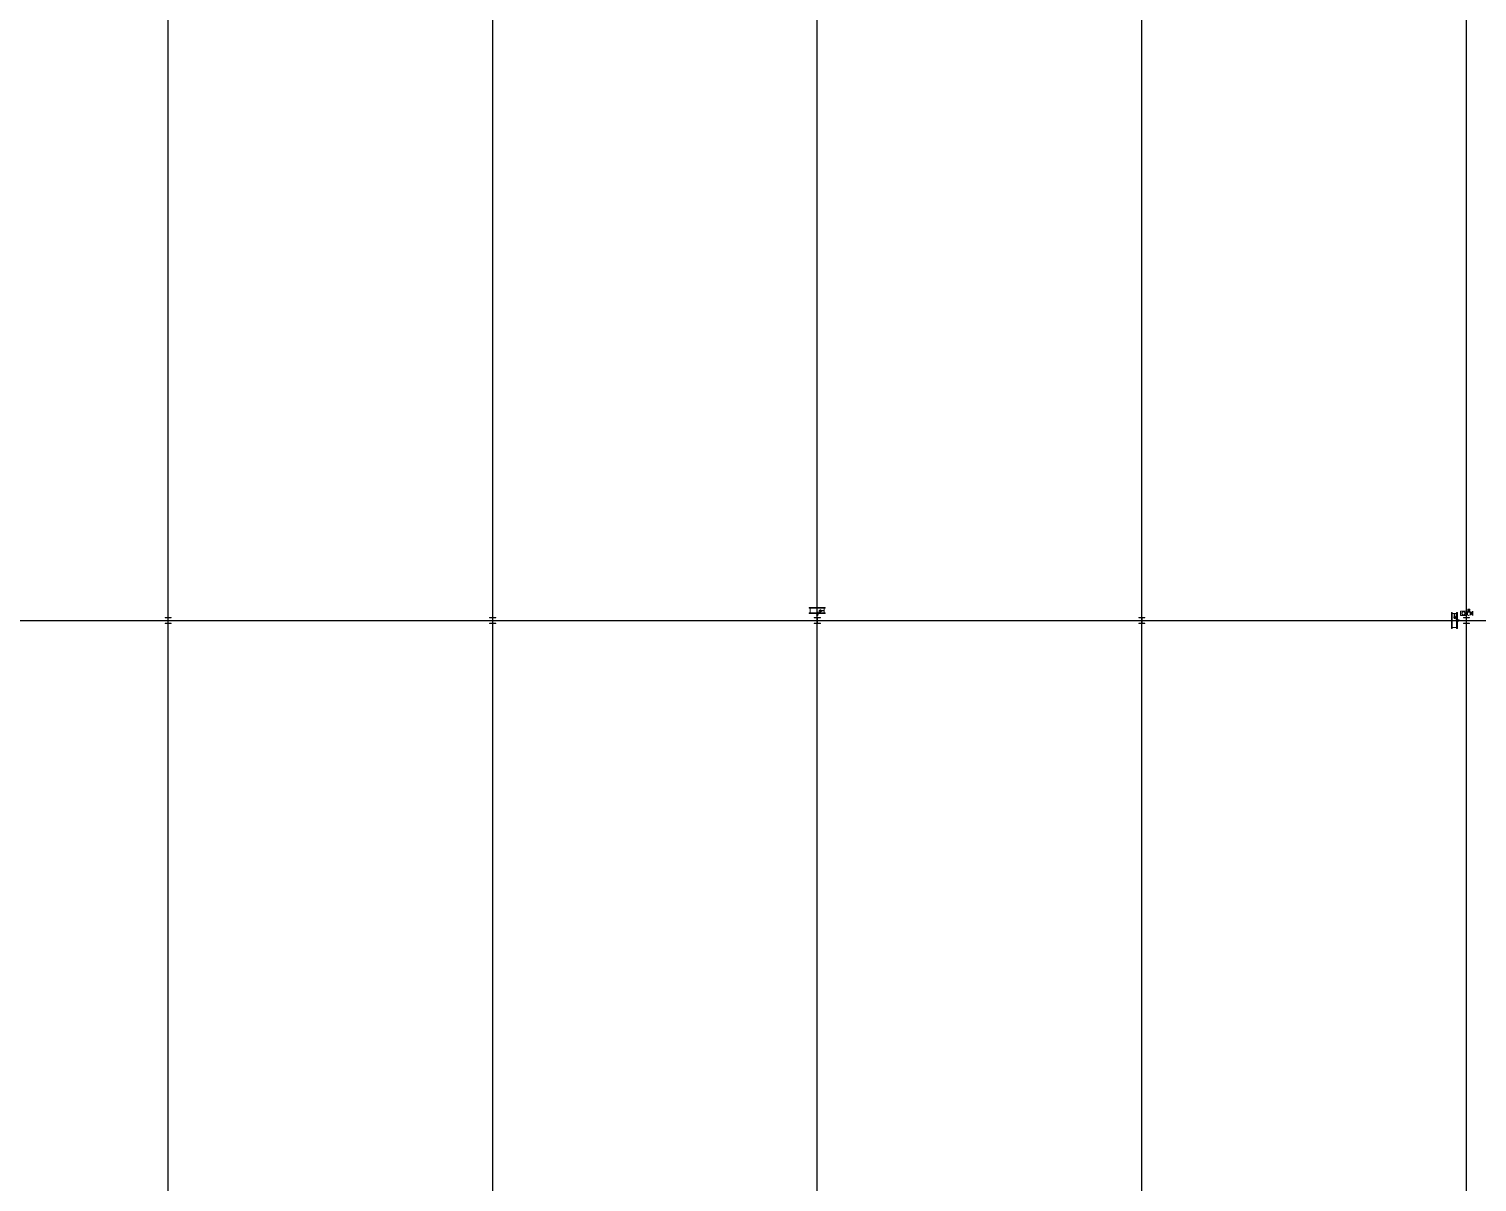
# Model space of a CAD drawing. Header units: millimetres. Extents: x -637480 to 299894, y -125373 to 39000.
# Drawn here: x 27282 to 76745, y -43187 to -3792 of the extents above; entities that cross this region are included whole.
import ezdxf

# ---------------------------------------------------------------- set-up
doc = ezdxf.new("R2010")
doc.units = ezdxf.units.MM
doc.linetypes.add('Xref building Toll$0$Grid Line', pattern=[22.225, 12.7, -3.175, 3.175, -3.175])
for name, color, linetype, lineweight in [('AM_BOR', 4, 'Continuous', 25), ('Xref building Toll$0$A-GENM', 13, 'Continuous', 9), ('Xref building Toll$0$P-SANR-FIXT', 6, 'Continuous', 9), ('Xref building Toll$0$S-COLS', 52, 'Continuous', 9)]:
    doc.layers.add(name, color=color, linetype=linetype, lineweight=lineweight)
doc.layers.add('Xref building Toll$0$S-GRID', color=8, linetype='Continuous')

# ---------------------------------------------------------------- blocks, each defined once
blk = doc.blocks.new('Xref building Toll$0$Toll Grids')
at = {"layer": 'Xref building Toll$0$S-GRID', "linetype": 'Xref building Toll$0$Grid Line'}
for p, q in [((32035, -125373.3), (32035, 36031.5)), ((43122, -125373.3), (43122, 36031.5)), ((54209, -125373.3), (54209, 36031.5)), ((65296, -125373.3), (65296, 36031.5)), ((76383, -125368.5), (76383, 36036.3)), ((-9195.8, -24000), (280997.7, -24000))]:
    blk.add_line(p, q, dxfattribs=at)
blk = doc.blocks.new('Xref building Toll$0$UC-Universal Column-Column - C2_5-200UC60-1338436-MASTER GROUND FLOOR')
at = {"layer": 'Xref building Toll$0$S-COLS', "lineweight": 18}
for p, q in [((105, 102.5), (-105, 102.5)), ((-105, 102.5), (-105, 88.3)), ((-105, 88.3), (-16.05, 88.3)), ((-4.65, 76.9), (-4.65, -76.9)), ((4.65, -76.9), (4.65, 76.9)), ((16.05, 88.3), (105, 88.3)), ((105, 88.3), (105, 102.5)), ((-16.05, -88.3), (-105, -88.3)), ((-105, -88.3), (-105, -102.5)), ((-105, -102.5), (105, -102.5)), ((105, -88.3), (16.05, -88.3)), ((105, -102.5), (105, -88.3))]:
    blk.add_line(p, q, dxfattribs=at)
at = {"layer": 'Xref building Toll$0$S-COLS'}
for p, q in [((-105, 102.5), (-105, 102.5)), ((-105, 88.3), (-105, 88.3)), ((105, 102.5), (105, 102.5)), ((105, 88.3), (105, 88.3)), ((-105, -88.3), (-105, -88.3)), ((-105, -102.5), (-105, -102.5)), ((105, -88.3), (105, -88.3)), ((105, -102.5), (105, -102.5))]:
    blk.add_line(p, q, dxfattribs=at)
at = {"layer": 'Xref building Toll$0$S-COLS', "lineweight": 18}
for centre, start, end in [((-16.05, 76.9), 0, 90), ((16.05, 76.9), 90, 180), ((-16.05, -76.9), 270, 0), ((16.05, -76.9), 180, 270)]:
    blk.add_arc(centre, 11.4, start, end, dxfattribs=at)
blk = doc.blocks.new('Xref building Toll$0$UC-Universal Column-Column - C2_5-200UC60-1337977-MASTER GROUND FLOOR')
at = {"layer": 'Xref building Toll$0$S-COLS', "lineweight": 18}
for p, q in [((105, 102.5), (-105, 102.5)), ((-105, 102.5), (-105, 88.3)), ((-105, 88.3), (-16.05, 88.3)), ((-4.65, 76.9), (-4.65, -76.9)), ((4.65, -76.9), (4.65, 76.9)), ((16.05, 88.3), (105, 88.3)), ((105, 88.3), (105, 102.5)), ((-16.05, -88.3), (-105, -88.3)), ((-105, -88.3), (-105, -102.5)), ((-105, -102.5), (105, -102.5)), ((105, -88.3), (16.05, -88.3)), ((105, -102.5), (105, -88.3))]:
    blk.add_line(p, q, dxfattribs=at)
at = {"layer": 'Xref building Toll$0$S-COLS'}
for p, q in [((-105, 102.5), (-105, 102.5)), ((-105, 88.3), (-105, 88.3)), ((105, 102.5), (105, 102.5)), ((105, 88.3), (105, 88.3)), ((-105, -88.3), (-105, -88.3)), ((-105, -102.5), (-105, -102.5)), ((105, -88.3), (105, -88.3)), ((105, -102.5), (105, -102.5))]:
    blk.add_line(p, q, dxfattribs=at)
at = {"layer": 'Xref building Toll$0$S-COLS', "lineweight": 18}
for centre, start, end in [((-16.05, 76.9), 0, 90), ((16.05, 76.9), 90, 180), ((-16.05, -76.9), 270, 0), ((16.05, -76.9), 180, 270)]:
    blk.add_arc(centre, 11.4, start, end, dxfattribs=at)
blk = doc.blocks.new('Xref building Toll$0$UC-Universal Column-Column - C2_5-200UC60-1337978-MASTER GROUND FLOOR')
at = {"layer": 'Xref building Toll$0$S-COLS', "lineweight": 18}
for p, q in [((-105, 102.5), (105, 102.5)), ((-105, 88.3), (-105, 102.5)), ((-16.05, 88.3), (-105, 88.3)), ((-4.65, -76.9), (-4.65, 76.9)), ((4.65, 76.9), (4.65, -76.9)), ((105, 88.3), (16.05, 88.3)), ((105, 102.5), (105, 88.3)), ((-105, -88.3), (-16.05, -88.3)), ((-105, -102.5), (-105, -88.3)), ((105, -102.5), (-105, -102.5)), ((16.05, -88.3), (105, -88.3)), ((105, -88.3), (105, -102.5))]:
    blk.add_line(p, q, dxfattribs=at)
at = {"layer": 'Xref building Toll$0$S-COLS'}
for p, q in [((-105, 102.5), (-105, 102.5)), ((-105, 88.3), (-105, 88.3)), ((105, 102.5), (105, 102.5)), ((105, 88.3), (105, 88.3)), ((-105, -88.3), (-105, -88.3)), ((-105, -102.5), (-105, -102.5)), ((105, -88.3), (105, -88.3)), ((105, -102.5), (105, -102.5))]:
    blk.add_line(p, q, dxfattribs=at)
at = {"layer": 'Xref building Toll$0$S-COLS', "lineweight": 18}
for centre, start, end in [((-16.05, 76.9), 360, 90), ((16.05, 76.9), 90, 180), ((-16.05, -76.9), 270, 360), ((16.05, -76.9), 180, 270)]:
    blk.add_arc(centre, 11.4, start, end, dxfattribs=at)
blk = doc.blocks.new('Xref building Toll$0$HYD-SINGLE HEAD - Standard-1800782-MASTER GROUND FLOOR')
at = {"layer": 'Xref building Toll$0$A-GENM'}
for p, q in [((186, 12), (-14, 12)), ((-14, 12), (-14, -128)), ((-14, -128), (-14, 12)), ((186, 12), (186, -128)), ((186, -128), (186, 12)), ((231, 71), (231, 54)), ((236, 54), (236, -4)), ((296, -4), (296, 54)), ((301, 54), (301, 71)), ((390, 12), (390, -128)), ((400, 12), (400, 12)), ((400, 12), (400, 12)), ((410, -128), (410, 12)), ((-14, -128), (186, -128)), ((217, -8), (186, -8)), ((186, -108), (186, -8)), ((186, -8), (186, -108)), ((186, -108), (217, -108)), ((217, -8), (217, -58)), ((217, -58), (217, -8)), ((217, -58), (217, -108)), ((217, -108), (217, -58)), ((347, -8), (315, -8)), ((315, -58), (315, -8)), ((315, -8), (315, -58)), ((315, -108), (315, -58)), ((315, -58), (315, -108)), ((315, -108), (347, -108)), ((347, -108), (347, -8)), ((347, -8), (347, -108)), ((367, -28), (347, -28)), ((347, -88), (347, -28)), ((347, -28), (347, -88)), ((347, -88), (367, -88)), ((367, -88), (367, -28)), ((367, -28), (367, -88)), ((400, -48), (367, -48)), ((367, -68), (367, -48)), ((367, -48), (367, -68)), ((367, -68), (400, -68)), ((400, -48), (400, -68)), ((400, -68), (400, -48)), ((400, -128), (400, -128)), ((400, -128), (400, -128))]:
    blk.add_line(p, q, dxfattribs=at)
at = {"layer": 'Xref building Toll$0$A-GENM', "flags": 128}
for points in [[(217, -8), (282, 10), (315, -8)], [(390, -128), (390, -96), (390, -29), (390, 11), (390, 12)], [(390, 12), (390, -21), (390, -88), (390, -128), (390, -128)], [(410, 12), (410, -21), (410, -88), (410, -128), (410, -128)], [(410, -128), (410, -96), (410, -29), (410, 11), (410, 12)], [(315, -108), (251, -127), (217, -108)]]:
    blk.add_lwpolyline(points, dxfattribs=at)
at = {"layer": 'Xref building Toll$0$A-GENM'}
for centre, radius, start, end in [((86, -58), 60, 90, 270), ((86, -58), 60, 270, 90), ((86, -58), 50, 90, 270), ((86, -58), 50, 90, 270), ((86, -58), 50, 270, 90), ((86, -58), 50, 270, 90), ((400, -58), 10, 90, 270), ((400, -58), 10, 90, 270), ((400, -58), 10, 270, 90), ((400, -58), 10, 270, 90)]:
    blk.add_arc(centre, radius, start, end, dxfattribs=at)
for centre, major_axis, start_param, end_param in [((266, 71), (35, 0), 0, 3.141593), ((266, 54), (35, 0), 0, 3.141593), ((266, 71), (35, 0), 3.141593, 6.283185), ((266, 54), (35, 0), 3.141593, 6.283185), ((266, 54), (30, 0), 0, 3.141593), ((266, 54), (30, 0), 3.141593, 6.283185), ((266, -4), (30, 0), 0, 3.141593), ((266, -4), (30, 0), 3.141593, 6.283185)]:
    blk.add_ellipse(centre, major_axis=major_axis, ratio=0.5, start_param=start_param, end_param=end_param, dxfattribs=at)
for points in [[(86, 2), (83, 1), (79, 1), (74, 0), (71, -1), (69, -1), (67, -2), (64, -3), (61, -4), (58, -6), (56, -7), (53, -8), (51, -10), (46, -14), (42, -18), (37, -25), (33, -31), (31, -36), (29, -40), (28, -45), (27, -49), (27, -54), (26, -58), (27, -63), (27, -69), (29, -75), (31, -81), (32, -85), (34, -88), (37, -93), (42, -99), (46, -103), (50, -106), (52, -108), (54, -109), (56, -110), (58, -111), (61, -113), (64, -114), (67, -115), (69, -116), (71, -116), (74, -117), (79, -118), (83, -118), (86, -118)], [(86, -118), (90, -118), (94, -118), (99, -117), (102, -116), (104, -116), (106, -115), (109, -114), (112, -113), (115, -111), (117, -110), (119, -109), (122, -107), (126, -103), (131, -99), (136, -92), (140, -86), (142, -81), (144, -76), (145, -72), (146, -68), (146, -63), (146, -58), (146, -54), (146, -48), (144, -42), (142, -36), (141, -32), (139, -29), (136, -24), (131, -18), (126, -14), (123, -11), (121, -9), (119, -8), (117, -7), (115, -6), (112, -4), (109, -3), (106, -2), (104, -1), (102, -1), (99, 0), (94, 1), (90, 1), (86, 2)]]:
    blk.add_open_spline(points, degree=3, knots=[0, 0, 0, 0, 0.045455, 0.068182, 0.079545, 0.090909, 0.102273, 0.113636, 0.136364, 0.159091, 0.170455, 0.181818, 0.204545, 0.227273, 0.272727, 0.318182, 0.363636, 0.386364, 0.409091, 0.431818, 0.454545, 0.477273, 0.5, 0.522727, 0.545455, 0.590909, 0.613636, 0.636364, 0.659091, 0.681818, 0.727273, 0.772727, 0.795455, 0.806818, 0.818182, 0.829545, 0.840909, 0.863636, 0.886364, 0.897727, 0.909091, 0.920455, 0.931818, 0.954545, 1, 1, 1, 1], dxfattribs=at)
blk = doc.blocks.new('Xref building Toll$0$Fire_Hose_Reel_-_Non_Hosted_9381 - Fire_Hose_Reel_-_Non_Hosted_9381-1827019-MASTER GROUND FLOOR')
at = {"layer": 'Xref building Toll$0$P-SANR-FIXT'}
for p, q in [((269, 249), (-272, 249)), ((-272, 249), (-272, 224)), ((-272, 224), (-238, 224)), ((-238, 69), (-272, 69)), ((-272, 69), (-272, 44)), ((-272, 44), (269, 44)), ((-238, 224), (-238, 69)), ((-238, 224), (233, 224)), ((-238, 69), (233, 69)), ((-188, 69), (-188, 59)), ((-61, 69), (-188, 69)), ((-188, 69), (-61, 69)), ((-188, 59), (-188, 69)), ((-188, 69), (-188, 69)), ((-188, 59), (-61, 59)), ((-61, 59), (-188, 59)), ((-188, 59), (-188, 59)), ((-23, 67), (-186, 67)), ((-186, 67), (-186, 61)), ((-186, 61), (-186, 67)), ((-186, 67), (-23, 67)), ((-186, 67), (-186, 67)), ((-186, 61), (-26, 61)), ((-26, 61), (-186, 61)), ((-186, 61), (-186, 61)), ((-90, 250), (-90, 240)), ((-61, 59), (-61, 69)), ((-61, 69), (-61, 59)), ((-61, 69), (-61, 69)), ((-61, 59), (-61, 59)), ((-26, 61), (-10, 42)), ((-10, 42), (-26, 61)), ((-26, 61), (-26, 61)), ((-5, 46), (-23, 67)), ((-23, 67), (-5, 46)), ((-23, 67), (-23, 67)), ((0, 23), (-20, 12)), ((-20, 12), (0, 23)), ((-20, 12), (-20, -12)), ((-20, -12), (-20, 12)), ((-20, 12), (-20, 12)), ((-16, 40), (-16, 30)), ((0, 18), (-16, 9)), ((-16, 9), (0, 18)), ((0, 18), (-16, 9)), ((-16, 9), (0, 18)), ((-16, 9), (-16, -9)), ((-16, -9), (-16, 9)), ((-16, 9), (-16, 9)), ((-16, 9), (-16, -9)), ((-16, -9), (-16, 9)), ((-16, 9), (-16, 9)), ((128, 112), (-13, 20)), ((-12, 100), (-12, 27)), ((-11, 16), (131, 109)), ((30, 48), (-10, 48)), ((-10, 48), (-10, 48)), ((-10, 48), (40, 48)), ((-10, 42), (-10, 48)), ((-10, 42), (-10, 48)), ((-10, 42), (-5, 46)), ((-5, 46), (-10, 42)), ((-10, 42), (-10, 42)), ((40, 42), (-10, 42)), ((-10, 42), (-10, 42)), ((-10, 42), (30, 42)), ((-10, 40), (-10, 0)), ((-5, 46), (-5, 46)), ((0, 250), (0, 250)), ((0, 250), (0, 250)), ((0, 240), (0, 240)), ((0, 240), (0, 240)), ((0, 100), (0, 100)), ((0, 100), (0, 100)), ((0, 40), (0, 40)), ((0, 40), (0, 40)), ((0, 40), (0, 40)), ((0, 40), (0, 40)), ((0, 27), (0, 27)), ((0, 27), (0, 27)), ((20, 12), (0, 23)), ((0, 23), (20, 12)), ((0, 23), (0, 23)), ((16, 9), (0, 18)), ((0, 18), (16, 9)), ((0, 18), (0, 18)), ((16, 9), (0, 18)), ((0, 18), (16, 9)), ((0, 18), (0, 18)), ((0, 0), (0, 0)), ((0, 0), (0, 0)), ((10, 0), (10, 40)), ((13, 27), (13, 100)), ((16, 30), (16, 40)), ((16, -9), (16, 9)), ((16, 9), (16, -9)), ((16, 9), (16, 9)), ((16, -9), (16, 9)), ((16, 9), (16, -9)), ((16, 9), (16, 9)), ((33, 29), (18, -7)), ((20, -12), (20, 12)), ((20, 12), (20, -12)), ((20, 12), (20, 12)), ((22, -9), (36, 28)), ((40, 48), (30, 48)), ((30, 42), (30, 48)), ((30, 42), (40, 42)), ((33, 29), (36, 28)), ((36, 28), (33, 29)), ((79, 155), (38, 54)), ((38, 54), (42, 53)), ((42, 53), (38, 54)), ((40, 48), (40, 42)), ((42, 53), (82, 153)), ((42, 42), (42, 48)), ((114, 149), (79, 149)), ((79, 129), (114, 129)), ((127, 159), (85, 159)), ((85, 155), (127, 155)), ((122, 165), (87, 165)), ((87, 157), (87, 157)), ((87, 157), (87, 157)), ((87, 150), (122, 150)), ((90, 240), (90, 250)), ((185, 149), (114, 149)), ((114, 129), (185, 129)), ((122, 157), (122, 157)), ((122, 157), (122, 157)), ((124, 152), (124, 116)), ((130, 152), (130, 115)), ((132, 152), (132, 152)), ((132, 152), (132, 152)), ((132, 116), (132, 116)), ((132, 116), (132, 116)), ((134, 115), (134, 152)), ((139, 116), (139, 152)), ((233, 69), (233, 224)), ((233, 224), (269, 224)), ((269, 69), (233, 69)), ((269, 224), (269, 249)), ((269, 44), (269, 69)), ((-20, -12), (0, -23)), ((0, -23), (-20, -12)), ((-20, -12), (-20, -12)), ((-16, -9), (0, -18)), ((0, -18), (-16, -9)), ((-16, -9), (-16, -9)), ((-16, -9), (0, -18)), ((0, -18), (-16, -9)), ((-16, -9), (-16, -9)), ((0, -18), (16, -9)), ((16, -9), (0, -18)), ((0, -18), (16, -9)), ((16, -9), (0, -18)), ((0, -23), (20, -12)), ((20, -12), (0, -23)), ((0, -18), (0, -18)), ((0, -18), (0, -18)), ((0, -23), (0, -23)), ((16, -9), (16, -9)), ((16, -9), (16, -9)), ((20, -12), (20, -12))]:
    blk.add_line(p, q, dxfattribs=at)
at = {"layer": 'Xref building Toll$0$P-SANR-FIXT', "flags": 128}
for points in [[(-13, 20), (-23, 0), (-13, -20), (10, -21), (22, -9)], [(18, -7), (4, -19), (-14, -13), (-19, 5), (-11, 16)], [(-16, 30), (-16, 5), (-16, 0)], [(16, 0), (16, 14), (16, 30)], [(185, 149), (224, 149), (224, 149)], [(224, 129), (186, 129), (185, 129)]]:
    blk.add_lwpolyline(points, dxfattribs=at)
at = {"layer": 'Xref building Toll$0$P-SANR-FIXT'}
for centre, radius, start, end in [((0, 0), 20, 360, 180), ((0, 0), 20, 0, 180), ((0, 0), 20, 180, 360), ((0, 0), 16, 90, 270), ((0, 0), 12.5, 360, 180), ((0, 0), 12.5, 0, 180), ((0, 0), 12.5, 360, 180), ((0, 0), 12.5, 0, 180), ((0, 0), 12.5, 180, 360), ((0, 0), 12.5, 180, 360), ((0, 0), 12.5, 180, 360), ((0, 0), 12.5, 180, 360), ((0, 0), 16, 270, 90), ((224, 139), 10, 0, 180), ((224, 139), 10, 180, 360), ((0, 0), 20, 180, 360)]:
    blk.add_arc(centre, radius, start, end, dxfattribs=at)
for centre, start_param, end_param in [((79, 139), 4.712389, 7.853982), ((79, 139), 1.570796, 4.712389), ((114, 139), 4.712389, 7.853982), ((114, 139), 4.712389, 7.853982), ((114, 139), 1.570796, 4.712389), ((114, 139), 1.570796, 4.712389)]:
    blk.add_ellipse(centre, major_axis=(0, 10), ratio=0.935789, start_param=start_param, end_param=end_param, dxfattribs=at)
blk = doc.blocks.new('Xref building Toll')
blk.add_blockref('Xref building Toll$0$Toll Grids', (0, 0))
at = {"layer": 'Xref building Toll$0$A-GENM'}
blk.add_blockref('Xref building Toll$0$HYD-SINGLE HEAD - Standard-1800782-MASTER GROUND FLOOR', (76196.5, -23699.6), dxfattribs=at)
at = {"layer": 'Xref building Toll$0$P-SANR-FIXT'}
blk.add_blockref('Xref building Toll$0$Fire_Hose_Reel_-_Non_Hosted_9381 - Fire_Hose_Reel_-_Non_Hosted_9381-1827019-MASTER GROUND FLOOR', (54209, -23805), dxfattribs=at)
at = {"layer": 'Xref building Toll$0$P-SANR-FIXT', "rotation": 89.9999999999995}
blk.add_blockref('Xref building Toll$0$Fire_Hose_Reel_-_Non_Hosted_9381 - Fire_Hose_Reel_-_Non_Hosted_9381-1827019-MASTER GROUND FLOOR', (76116, -24000), dxfattribs=at)
at = {"layer": 'Xref building Toll$0$S-COLS', "rotation": 180}
for name, p in [('Xref building Toll$0$UC-Universal Column-Column - C2_5-200UC60-1338436-MASTER GROUND FLOOR', (32035, -24000)), ('Xref building Toll$0$UC-Universal Column-Column - C2_5-200UC60-1338436-MASTER GROUND FLOOR', (43122, -24000)), ('Xref building Toll$0$UC-Universal Column-Column - C2_5-200UC60-1337977-MASTER GROUND FLOOR', (54209, -24000)), ('Xref building Toll$0$UC-Universal Column-Column - C2_5-200UC60-1337977-MASTER GROUND FLOOR', (65296, -24000))]:
    blk.add_blockref(name, p, dxfattribs=at)
at = {"layer": 'Xref building Toll$0$S-COLS'}
blk.add_blockref('Xref building Toll$0$UC-Universal Column-Column - C2_5-200UC60-1337978-MASTER GROUND FLOOR', (76383, -24000), dxfattribs=at)

msp = doc.modelspace()

# ---------------------------------------------------------------- block references
at = {"layer": 'AM_BOR'}
msp.add_blockref('Xref building Toll', (0, 0), dxfattribs=at)

doc.saveas('drawing.dxf')
